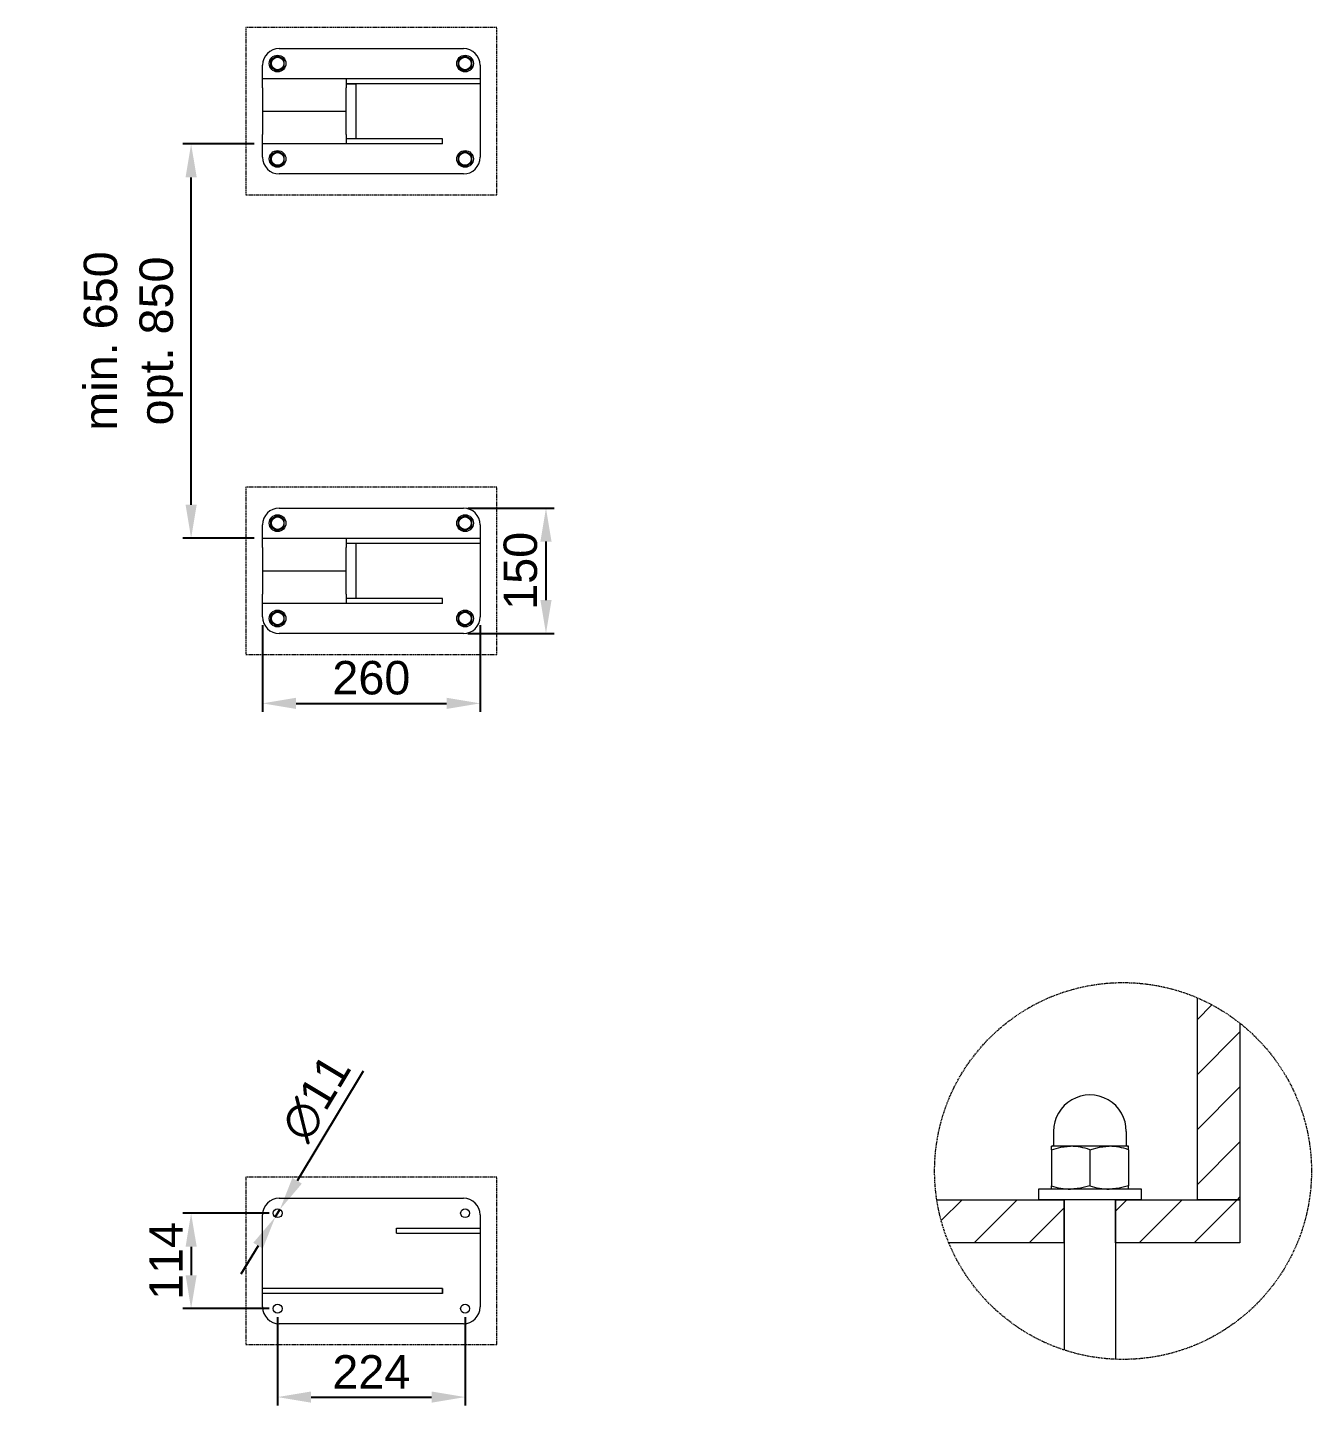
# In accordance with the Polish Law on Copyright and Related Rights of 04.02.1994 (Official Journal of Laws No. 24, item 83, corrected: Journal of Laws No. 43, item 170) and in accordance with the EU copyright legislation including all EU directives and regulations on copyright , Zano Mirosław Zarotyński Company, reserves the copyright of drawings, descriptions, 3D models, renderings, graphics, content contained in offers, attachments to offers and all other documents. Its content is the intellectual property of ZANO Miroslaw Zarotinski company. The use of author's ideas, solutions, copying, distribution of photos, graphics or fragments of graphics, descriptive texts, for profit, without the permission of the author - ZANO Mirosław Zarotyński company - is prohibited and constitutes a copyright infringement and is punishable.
# Model space of a CAD drawing. Header units: millimetres. Extents: x -324 to 4346, y -242 to 3043.
# Drawn here: x 280 to 1815, y -242 to 1405 of the extents above; entities that cross this region are included whole.
import ezdxf

# ---------------------------------------------------------------- set-up
doc = ezdxf.new("R2010")
doc.units = ezdxf.units.MM
doc.linetypes.add('HIDDEN', pattern=[1.905, 1.27, -0.635])
for name, color, linetype, lineweight in [('ZANO_R', 7, 'Continuous', 0), ('ZANO_R_przerywana', 7, 'HIDDEN', 0), ('ZANO_W', 1, 'Continuous', 0)]:
    doc.layers.add(name, color=color, linetype=linetype, lineweight=lineweight)
doc.styles.add('Arial', font='arial.ttf')
doc.styles.get("Standard").update_dxf_attribs({"font": 'ARIALUNI.TTF'})
doc.dimstyles.new('pl i ang', dxfattribs={"dimtxt": 50, "dimasz": 50, "dimexe": 1.25, "dimexo": 0.625, "dimgap": 10, "dimtad": 1, "dimtoh": 1, "dimtxsty": 'Standard', "dimcen": 2.5, "dimclrd": 1, "dimclre": 1, "dimclrt": 1, "dimadec": 0, "dimazin": 0, "dimtfac": 1, "dimtmove": 0, "dimatfit": 3, "dimfxl": 1, "dimarcsym": 1})

# ---------------------------------------------------------------- blocks, each defined once
blk = doc.blocks.new('*D420')
at = {"layer": 'ZANO_W', "color": 1, "lineweight": -2}
for p, q in [((806.5, 831), (910, 831)), ((900, 791), (900, 721)), ((806.5, 681), (910, 681))]:
    blk.add_line(p, q, dxfattribs=at)
at = {"layer": 'ZANO_W', "color": 1}
for points in [[(906.7, 791), (893.4, 791), (900, 831)], [(893.4, 721), (906.7, 721), (900, 681)]]:
    blk.add_solid(points, dxfattribs=at)
at = {"layer": 'ZANO_W', "color": 1, "insert": (869.6, 756), "char_height": 40, "attachment_point": 5, "rotation": 90, "style": 'Arial'}
blk.add_mtext('150', dxfattribs=at)
blk = doc.blocks.new('*D421')
at = {"layer": 'ZANO_W', "color": 1, "lineweight": -2}
for p, q in [((561.3, 691), (561.3, 587.6)), ((821.3, 691), (821.3, 587.6)), ((601.3, 597.6), (781.3, 597.6))]:
    blk.add_line(p, q, dxfattribs=at)
at = {"layer": 'ZANO_W', "color": 1}
for points in [[(601.3, 604.3), (601.3, 590.9), (561.3, 597.6)], [(781.3, 590.9), (781.3, 604.3), (821.3, 597.6)]]:
    blk.add_solid(points, dxfattribs=at)
at = {"layer": 'ZANO_W', "color": 1, "insert": (691.3, 628), "char_height": 40, "attachment_point": 5, "style": 'Arial'}
blk.add_mtext('260', dxfattribs=at)
blk = doc.blocks.new('*D422')
at = {"layer": 'ZANO_W', "color": 1, "lineweight": -2}
for p, q in [((551.3, 1266.3), (465.9, 1266.3)), ((475.9, 835), (475.9, 1226.3)), ((551.3, 795), (465.9, 795))]:
    blk.add_line(p, q, dxfattribs=at)
at = {"layer": 'ZANO_W', "color": 1}
for points in [[(482.6, 1226.3), (469.3, 1226.3), (475.9, 1266.3)], [(469.3, 835), (482.6, 835), (475.9, 795)]]:
    blk.add_solid(points, dxfattribs=at)
at = {"layer": 'ZANO_W', "color": 1, "insert": (406.9, 1030.7), "char_height": 40, "attachment_point": 5, "rotation": 90, "style": 'Arial'}
blk.add_mtext('min. 650\\Popt. 850', dxfattribs=at)
blk = doc.blocks.new('*D423')
at = {"layer": 'ZANO_W', "color": 1, "lineweight": -2}
for p, q in [((681.5, 158.2), (602.6, 27)), ((576.5, -16.3), (582, -7.3)), ((555.9, -50.6), (535.3, -84.8))]:
    blk.add_line(p, q, dxfattribs=at)
at = {"layer": 'ZANO_W', "color": 1}
for points in [[(596.9, 30.4), (608.3, 23.6), (582, -7.3)], [(561.6, -54), (550.2, -47.1), (576.5, -16.3)]]:
    blk.add_solid(points, dxfattribs=at)
at = {"layer": 'ZANO_W', "color": 1, "insert": (625.3, 126), "char_height": 40, "attachment_point": 5, "rotation": 58.9781, "style": 'Arial'}
blk.add_mtext('∅11', dxfattribs=at)
blk = doc.blocks.new('*D424')
at = {"layer": 'ZANO_W', "color": 1, "lineweight": -2}
for p, q in [((569.3, -11.8), (465.9, -11.8)), ((475.9, -51.8), (475.9, -85.8)), ((569.3, -125.8), (465.9, -125.8))]:
    blk.add_line(p, q, dxfattribs=at)
at = {"layer": 'ZANO_W', "color": 1}
for points in [[(482.6, -51.8), (469.3, -51.8), (475.9, -11.8)], [(469.3, -85.8), (482.6, -85.8), (475.9, -125.8)]]:
    blk.add_solid(points, dxfattribs=at)
at = {"layer": 'ZANO_W', "color": 1, "insert": (445.9, -68.8), "char_height": 40, "attachment_point": 5, "rotation": 90, "style": 'Arial'}
blk.add_mtext('114', dxfattribs=at)
blk = doc.blocks.new('*D425')
at = {"layer": 'ZANO_W', "color": 1, "lineweight": -2}
for p, q in [((579.3, -135.8), (579.3, -241.5)), ((803.3, -135.8), (803.3, -241.5)), ((619.3, -231.5), (763.3, -231.5))]:
    blk.add_line(p, q, dxfattribs=at)
at = {"layer": 'ZANO_W', "color": 1}
for points in [[(619.3, -224.8), (619.3, -238.2), (579.3, -231.5)], [(763.3, -238.2), (763.3, -224.8), (803.3, -231.5)]]:
    blk.add_solid(points, dxfattribs=at)
at = {"layer": 'ZANO_W', "color": 1, "insert": (691.3, -201.4), "char_height": 40, "attachment_point": 5, "style": 'Arial'}
blk.add_mtext('224', dxfattribs=at)

msp = doc.modelspace()

# ---------------------------------------------------------------- linework, layer by layer
at = {"layer": 'ZANO_R'}
for p, q in [((571.3, 1362.3), (571.3, 1366.9)), ((581.3, 1380.3), (801.3, 1380.3)), ((587.3, 1362.3), (587.3, 1366.9)), ((795.3, 1362.3), (795.3, 1366.9)), ((811.3, 1362.3), (811.3, 1366.9)), ((561.3, 1344.3), (561.3, 1360.3)), ((571.3, 1357.7), (571.3, 1362.3)), ((587.3, 1357.7), (587.3, 1362.3)), ((795.3, 1357.7), (795.3, 1362.3)), ((811.3, 1357.7), (811.3, 1362.3)), ((821.3, 1360.3), (821.3, 1250.3)), ((561.3, 1333.3), (561.3, 1344.3)), ((561.3, 1344.3), (661.3, 1344.3)), ((661.3, 1344.3), (661.3, 1333.3)), ((661.3, 1344.3), (821.3, 1344.3)), ((661.3, 1338.3), (821.3, 1338.3)), ((673.3, 1337.8), (661.3, 1337.8)), ((673.3, 1272.8), (673.3, 1337.8)), ((821.3, 1344.3), (821.3, 1338.3)), ((561.3, 1333.3), (561.3, 1305.3)), ((661.3, 1305.3), (661.3, 1333.3)), ((561.3, 1305.3), (661.3, 1305.3)), ((561.3, 1305.3), (561.3, 1277.3)), ((661.3, 1277.3), (661.3, 1305.3)), ((561.3, 1266.3), (561.3, 1277.3)), ((661.3, 1277.3), (661.3, 1266.3)), ((661.3, 1272.8), (673.3, 1272.8)), ((776.3, 1272.3), (661.3, 1272.3)), ((776.3, 1266.3), (776.3, 1272.3)), ((661.3, 1266.3), (561.3, 1266.3)), ((561.3, 1250.3), (561.3, 1266.3)), ((571.3, 1248.3), (571.3, 1252.9)), ((579.3, 1257.5), (575.3, 1255.2)), ((587.3, 1248.3), (587.3, 1252.9)), ((776.3, 1266.3), (661.3, 1266.3)), ((795.3, 1248.3), (795.3, 1252.9)), ((811.3, 1248.3), (811.3, 1252.9)), ((571.3, 1243.7), (571.3, 1248.3)), ((587.3, 1243.7), (587.3, 1248.3)), ((795.3, 1243.7), (795.3, 1248.3)), ((811.3, 1243.7), (811.3, 1248.3)), ((801.3, 1230.3), (581.3, 1230.3)), ((581.3, 831), (801.3, 831)), ((561.3, 795), (561.3, 811)), ((571.3, 813), (571.3, 817.6)), ((571.3, 808.4), (571.3, 813)), ((587.3, 813), (587.3, 817.6)), ((587.3, 808.4), (587.3, 813)), ((795.3, 813), (795.3, 817.6)), ((795.3, 808.4), (795.3, 813)), ((811.3, 813), (811.3, 817.6)), ((811.3, 808.4), (811.3, 813)), ((821.3, 811), (821.3, 701)), ((561.3, 784), (561.3, 795)), ((561.3, 795), (661.3, 795)), ((661.3, 795), (661.3, 784)), ((661.3, 795), (821.3, 795)), ((821.3, 795), (821.3, 789)), ((561.3, 784), (561.3, 756)), ((661.3, 789), (821.3, 789)), ((673.3, 788.5), (661.3, 788.5)), ((661.3, 756), (661.3, 784)), ((673.3, 723.5), (673.3, 788.5)), ((561.3, 756), (661.3, 756)), ((561.3, 756), (561.3, 728)), ((661.3, 728), (661.3, 756)), ((561.3, 717), (561.3, 728)), ((661.3, 728), (661.3, 717)), ((661.3, 717), (561.3, 717)), ((561.3, 701), (561.3, 717)), ((579.3, 708.2), (575.3, 705.9)), ((661.3, 723.5), (673.3, 723.5)), ((776.3, 723), (661.3, 723)), ((776.3, 717), (661.3, 717)), ((776.3, 717), (776.3, 723)), ((571.3, 699), (571.3, 703.6)), ((571.3, 694.4), (571.3, 699)), ((587.3, 699), (587.3, 703.6)), ((587.3, 694.4), (587.3, 699)), ((795.3, 699), (795.3, 703.6)), ((795.3, 694.4), (795.3, 699)), ((811.3, 699), (811.3, 703.6)), ((811.3, 694.4), (811.3, 699)), ((801.3, 681), (581.3, 681)), ((1678.2, 245.8), (1678.2, 4.2)), ((1678.2, 219.4), (1696, 237.2)), ((1729.4, 215.3), (1729.4, 4.2)), ((1678.2, 153.7), (1729.4, 204.9)), ((1678.2, 87.9), (1729.4, 139.2)), ((1506.6, 86.1), (1506.6, 69.5)), ((1593.7, 69.5), (1593.7, 86.1)), ((1504, 64.1), (1504, 68.2)), ((1527.1, 68.2), (1504, 68.2)), ((1504, 64.1), (1515.3, 67.1)), ((1515.3, 67.1), (1527.1, 68.2)), ((1573.2, 68.2), (1527.1, 68.2)), ((1550.1, 64.1), (1561.4, 67.1)), ((1561.4, 67.1), (1573.2, 68.2)), ((1596.2, 68.2), (1573.2, 68.2)), ((1596.2, 64.1), (1596.2, 68.2)), ((1678.2, 22.2), (1729.4, 73.4)), ((1504, 64.1), (1504, 21.1)), ((1550.1, 64.1), (1550.1, 21.1)), ((1596.2, 64.1), (1596.2, 21.1)), ((1488.6, 17), (1488.6, 4.2)), ((1611.6, 17), (1488.6, 17)), ((1504, 17), (1504, 21.1)), ((1538.8, 18.1), (1527.1, 17)), ((1550.1, 21.1), (1538.8, 18.1)), ((1584.9, 18.1), (1573.2, 17)), ((1596.2, 21.1), (1584.9, 18.1)), ((1596.2, 17), (1596.2, 21.1)), ((1611.6, 4.2), (1611.6, 17)), ((581.3, 6.2), (801.3, 6.2)), ((1367.2, 4.3), (1519.4, 4.2)), ((1372.5, -20.6), (1397.3, 4.3)), ((1411.7, -47.1), (1463, 4.2)), ((1611.6, 4.2), (1488.6, 4.2)), ((1519.4, -47.1), (1519.4, 4.2)), ((1519.4, 4.2), (1519.4, -175.2)), ((1580.8, -47.1), (1580.8, 4.2)), ((1580.8, 4.2), (1729.4, 4.2)), ((1580.8, 4.2), (1580.8, -186.3)), ((1580.8, -9.4), (1594.4, 4.2)), ((1608.9, -47.1), (1660.2, 4.2)), ((1674.6, -47.1), (1725.9, 4.2)), ((1729.4, 4.2), (1678.2, 4.2)), ((1725.9, 4.2), (1729.4, 7.7)), ((561.3, -101.8), (561.3, -13.8)), ((821.3, -13.8), (821.3, -123.8)), ((1477.5, -47.1), (1519.4, -5.2)), ((721.2, -35.8), (721.2, -29.8)), ((721.2, -29.8), (821.2, -29.8)), ((821.2, -29.8), (821.2, -35.8)), ((821.2, -29.8), (821.3, -29.8)), ((821.3, -29.8), (821.3, -35.8)), ((721.2, -35.8), (821.2, -35.8)), ((821.2, -35.8), (821.3, -35.8)), ((1519.4, -47.1), (1380.5, -47.1)), ((1729.4, -47.1), (1580.8, -47.1)), ((776.2, -101.8), (561.3, -101.8)), ((561.3, -107.8), (561.3, -101.8)), ((776.2, -107.8), (561.3, -107.8)), ((561.3, -123.8), (561.3, -107.8)), ((776.2, -101.8), (776.2, -107.8)), ((776.3, -101.8), (776.2, -101.8)), ((776.3, -107.8), (776.2, -107.8)), ((776.3, -107.8), (776.3, -101.8)), ((801.3, -143.8), (581.3, -143.8))]:
    msp.add_line(p, q, dxfattribs=at)
at = {"layer": 'ZANO_R', "flags": 128}
for points in [[(575.3, 1369.2), (575, 1369.1), (573.1, 1368), (571.3, 1366.9)], [(579.3, 1371.5), (577.3, 1370.4), (575.3, 1369.2)], [(583.3, 1369.2), (583, 1369.4), (581.1, 1370.5), (579.3, 1371.5)], [(587.3, 1366.9), (585.3, 1368.1), (583.3, 1369.2)], [(799.3, 1369.2), (799, 1369.1), (797.1, 1368), (795.3, 1366.9)], [(803.3, 1371.5), (801.3, 1370.4), (799.3, 1369.2)], [(807.3, 1369.2), (807, 1369.4), (805.1, 1370.5), (803.3, 1371.5)], [(811.3, 1366.9), (809.3, 1368.1), (807.3, 1369.2)], [(571.3, 1357.7), (573.2, 1356.6), (575.3, 1355.4)], [(575.3, 1355.4), (575.5, 1355.2), (577.4, 1354.1), (579.3, 1353.1)], [(579.3, 1353.1), (581.2, 1354.2), (583.3, 1355.4)], [(583.3, 1355.4), (583.5, 1355.5), (585.4, 1356.6), (587.3, 1357.7)], [(795.3, 1357.7), (797.2, 1356.6), (799.3, 1355.4)], [(799.3, 1355.4), (799.5, 1355.2), (801.4, 1354.1), (803.3, 1353.1)], [(803.3, 1353.1), (805.2, 1354.2), (807.3, 1355.4)], [(807.3, 1355.4), (807.5, 1355.5), (809.4, 1356.6), (811.3, 1357.7)], [(575.3, 1255.2), (575, 1255.1), (573.1, 1254), (571.3, 1252.9)], [(583.3, 1255.2), (583, 1255.4), (581.1, 1256.5), (579.3, 1257.5)], [(587.3, 1252.9), (585.3, 1254.1), (583.3, 1255.2)], [(799.3, 1255.2), (799, 1255.1), (797.1, 1254), (795.3, 1252.9)], [(803.3, 1257.5), (801.3, 1256.4), (799.3, 1255.2)], [(807.3, 1255.2), (807, 1255.4), (805.1, 1256.5), (803.3, 1257.5)], [(811.3, 1252.9), (809.3, 1254.1), (807.3, 1255.2)], [(571.3, 1243.7), (573.2, 1242.6), (575.3, 1241.4)], [(575.3, 1241.4), (575.5, 1241.2), (577.4, 1240.1), (579.3, 1239.1)], [(579.3, 1239.1), (581.2, 1240.2), (583.3, 1241.4)], [(583.3, 1241.4), (583.5, 1241.5), (585.4, 1242.6), (587.3, 1243.7)], [(795.3, 1243.7), (797.2, 1242.6), (799.3, 1241.4)], [(799.3, 1241.4), (799.5, 1241.2), (801.4, 1240.1), (803.3, 1239.1)], [(803.3, 1239.1), (805.2, 1240.2), (807.3, 1241.4)], [(807.3, 1241.4), (807.5, 1241.5), (809.4, 1242.6), (811.3, 1243.7)], [(575.3, 819.9), (575, 819.8), (573.1, 818.7), (571.3, 817.6)], [(571.3, 808.4), (573.2, 807.2), (575.3, 806.1)], [(579.3, 822.2), (577.3, 821.1), (575.3, 819.9)], [(583.3, 819.9), (583, 820.1), (581.1, 821.2), (579.3, 822.2)], [(587.3, 817.6), (585.3, 818.7), (583.3, 819.9)], [(583.3, 806.1), (583.5, 806.2), (585.4, 807.3), (587.3, 808.4)], [(799.3, 819.9), (799, 819.8), (797.1, 818.7), (795.3, 817.6)], [(795.3, 808.4), (797.2, 807.2), (799.3, 806.1)], [(803.3, 822.2), (801.3, 821.1), (799.3, 819.9)], [(807.3, 819.9), (807, 820.1), (805.1, 821.2), (803.3, 822.2)], [(811.3, 817.6), (809.3, 818.7), (807.3, 819.9)], [(807.3, 806.1), (807.5, 806.2), (809.4, 807.3), (811.3, 808.4)], [(575.3, 806.1), (575.5, 805.9), (577.4, 804.8), (579.3, 803.8)], [(579.3, 803.8), (581.2, 804.9), (583.3, 806.1)], [(799.3, 806.1), (799.5, 805.9), (801.4, 804.8), (803.3, 803.8)], [(803.3, 803.8), (805.2, 804.9), (807.3, 806.1)], [(583.3, 705.9), (583, 706.1), (581.1, 707.2), (579.3, 708.2)], [(803.3, 708.2), (801.3, 707.1), (799.3, 705.9)], [(807.3, 705.9), (807, 706.1), (805.1, 707.2), (803.3, 708.2)], [(575.3, 705.9), (575, 705.8), (573.1, 704.7), (571.3, 703.6)], [(571.3, 694.4), (573.2, 693.2), (575.3, 692.1)], [(575.3, 692.1), (575.5, 691.9), (577.4, 690.8), (579.3, 689.8)], [(579.3, 689.8), (581.2, 690.9), (583.3, 692.1)], [(587.3, 703.6), (585.3, 704.7), (583.3, 705.9)], [(583.3, 692.1), (583.5, 692.2), (585.4, 693.3), (587.3, 694.4)], [(799.3, 705.9), (799, 705.8), (797.1, 704.7), (795.3, 703.6)], [(795.3, 694.4), (797.2, 693.2), (799.3, 692.1)], [(799.3, 692.1), (799.5, 691.9), (801.4, 690.8), (803.3, 689.8)], [(803.3, 689.8), (805.2, 690.9), (807.3, 692.1)], [(811.3, 703.6), (809.3, 704.7), (807.3, 705.9)], [(807.3, 692.1), (807.5, 692.2), (809.4, 693.3), (811.3, 694.4)]]:
    msp.add_lwpolyline(points, dxfattribs=at)
at = {"layer": 'ZANO_R'}
msp.add_lwpolyline([(1729.4, 4.2), (1729.4, -47.1)], dxfattribs=at)
for centre, radius in [((579.3, 1362.3), 10), ((579.3, 1362.3), 7.5), ((803.3, 1362.3), 10), ((803.3, 1362.3), 7.5), ((579.3, 1248.3), 10), ((579.3, 1248.3), 7.5), ((803.3, 1248.3), 10), ((803.3, 1248.3), 7.5), ((579.3, 813), 10), ((579.3, 813), 7.5), ((803.3, 813), 10), ((803.3, 813), 7.5), ((579.3, 699), 10), ((803.3, 699), 10), ((579.3, 699), 7.5), ((803.3, 699), 7.5), ((579.3, -11.8), 5.25), ((803.3, -11.8), 5.25), ((579.3, -125.8), 5.25), ((803.3, -125.8), 5.25)]:
    msp.add_circle(centre, radius, dxfattribs=at)
for centre, radius, start, end in [((581.3, 1360.3), 20, 90, 180), ((579.3, 1362.3), 8, 120, 180), ((579.3, 1362.3), 8, 60, 120), ((579.3, 1362.3), 8, 0, 60), ((803.3, 1362.3), 8, 120, 180), ((803.3, 1362.3), 8, 60, 120), ((801.3, 1360.3), 20, 0, 90), ((803.3, 1362.3), 8, 0, 60), ((579.3, 1362.3), 8, 180, 240), ((579.3, 1362.3), 8, 240, 300), ((579.3, 1362.3), 8, 300, 0), ((803.3, 1362.3), 8, 180, 240), ((803.3, 1362.3), 8, 240, 300), ((803.3, 1362.3), 8, 300, 0), ((579.3, 1248.3), 8, 120, 180), ((579.3, 1248.3), 8, 60, 120), ((579.3, 1248.3), 8, 0, 60), ((803.3, 1248.3), 8, 120, 180), ((803.3, 1248.3), 8, 60, 120), ((803.3, 1248.3), 8, 0, 60), ((581.3, 1250.3), 20, 180, 270), ((579.3, 1248.3), 8, 180, 240), ((579.3, 1248.3), 8, 240, 300), ((579.3, 1248.3), 8, 300, 0), ((803.3, 1248.3), 8, 180, 240), ((803.3, 1248.3), 8, 240, 300), ((801.3, 1250.3), 20, 270, 0), ((803.3, 1248.3), 8, 300, 0), ((581.3, 811), 20, 90, 180), ((801.3, 811), 20, 0, 90), ((579.3, 813), 8, 120, 180), ((579.3, 813), 8, 180, 240), ((579.3, 813), 8, 60, 120), ((579.3, 813), 8, 0, 60), ((579.3, 813), 8, 300, 0), ((803.3, 813), 8, 120, 180), ((803.3, 813), 8, 180, 240), ((803.3, 813), 8, 60, 120), ((803.3, 813), 8, 0, 60), ((803.3, 813), 8, 300, 0), ((579.3, 813), 8, 240, 300), ((803.3, 813), 8, 240, 300), ((581.3, 701), 20, 180, 270), ((579.3, 699), 8, 120, 180), ((579.3, 699), 8, 180, 240), ((579.3, 699), 8, 60, 120), ((579.3, 699), 8, 240, 300), ((579.3, 699), 8, 0, 60), ((579.3, 699), 8, 300, 0), ((803.3, 699), 8, 120, 180), ((803.3, 699), 8, 180, 240), ((803.3, 699), 8, 60, 120), ((803.3, 699), 8, 240, 300), ((801.3, 701), 20, 270, 0), ((803.3, 699), 8, 0, 60), ((803.3, 699), 8, 300, 0), ((1550.1, 86.1), 43.5, 359.9997, 180.0003), ((1505.3, 69.5), 1.28, 270.0029, 359.9902), ((1526.5, -1.7), 69.9, 70.227, 89.5168), ((1572.6, -1.7), 69.9, 70.227, 89.5168), ((1594.9, 69.5), 1.28, 180.0098, 269.9971), ((1527.6, 86.9), 69.9, 250.2279, 269.5163), ((1573.8, 86.9), 69.9, 250.2279, 269.5163), ((581.3, -13.8), 20, 90, 180), ((801.3, -13.8), 20, 0, 90), ((581.3, -123.8), 20, 180, 270), ((801.3, -123.8), 20, 270, 0)]:
    msp.add_arc(centre, radius, start, end, dxfattribs=at)
at = {"layer": 'ZANO_R_przerywana'}
for p, q in [((841.3, 1405.3), (541.3, 1405.3)), ((541.3, 1405.3), (541.3, 1205.3)), ((841.3, 1205.3), (841.3, 1405.3)), ((541.3, 1205.3), (841.3, 1205.3)), ((841.3, 856), (541.3, 856)), ((541.3, 856), (541.3, 656)), ((841.3, 656), (841.3, 856)), ((541.3, 656), (841.3, 656)), ((541.3, 31.2), (541.3, -168.8)), ((841.3, 31.2), (541.3, 31.2)), ((841.3, -168.8), (841.3, 31.2)), ((541.3, -168.8), (841.3, -168.8))]:
    msp.add_line(p, q, dxfattribs=at)
at = {"layer": 'ZANO_R_przerywana', "color": 1}
msp.add_circle((1589.7, 38.7), 225.2, dxfattribs=at)

# ---------------------------------------------------------------- dimensions: what is measured, and where the dimension line sits
at = {"layer": 'ZANO_W'}
dim = msp.add_linear_dim(base=(475.9, 1266.3), p1=(561.3, 795), p2=(561.3, 1266.3), angle=90, text='min. 650\\Popt. 850', dimstyle='pl i ang', override={"dimtxt": 40, "dimasz": 40, "dimexe": 10, "dimexo": 10, "dimtoh": 0, "dimdec": 0, "dimtxsty": 'Arial', "dimtdec": 0, "dimtmove": 1}, dxfattribs=at)
dim.commit()
dim.dimension.update_dxf_attribs({"geometry": '*D422', "text_midpoint": (406.9, 1030.7)})
for base, p1, p2, picture, middle in [((900, 681), (796.5, 831), (796.5, 681), '*D420', (869.6, 756)), ((475.9, -125.8), (579.3, -11.8), (579.3, -125.8), '*D424', (445.9, -68.8))]:
    dim = msp.add_linear_dim(base=base, p1=p1, p2=p2, angle=90, dimstyle='pl i ang', override={"dimtxt": 40, "dimasz": 40, "dimexe": 10, "dimexo": 10, "dimtoh": 0, "dimdec": 0, "dimtxsty": 'Arial', "dimtdec": 0, "dimtmove": 1}, dxfattribs=at)
    dim.commit()
    dim.dimension.update_dxf_attribs({"geometry": picture, "text_midpoint": middle})
for base, p1, p2, picture, middle in [((821.3, 597.6), (561.3, 701), (821.3, 701), '*D421', (691.3, 628)), ((803.3, -231.5), (579.3, -125.8), (803.3, -125.8), '*D425', (691.3, -201.4))]:
    dim = msp.add_linear_dim(base=base, p1=p1, p2=p2, dimstyle='pl i ang', override={"dimtxt": 40, "dimasz": 40, "dimexe": 10, "dimexo": 10, "dimtoh": 0, "dimdec": 0, "dimtxsty": 'Arial', "dimtdec": 0, "dimtmove": 1}, dxfattribs=at)
    dim.commit()
    dim.dimension.update_dxf_attribs({"geometry": picture, "text_midpoint": middle})
dim = msp.add_diameter_dim_2p(p1=(576.5484, -16.2745), p2=(581.9597, -7.2763), dimstyle='pl i ang', override={"dimtxt": 40, "dimasz": 40, "dimexe": 10, "dimexo": 10, "dimtoh": 0, "dimdec": 0, "dimtxsty": 'Arial', "dimtdec": 0, "dimtmove": 1}, dxfattribs=at)
dim.commit()
dim.dimension.update_dxf_attribs({"geometry": '*D423', "text_midpoint": (625.302, 125.9971)})

doc.saveas('drawing.dxf')
